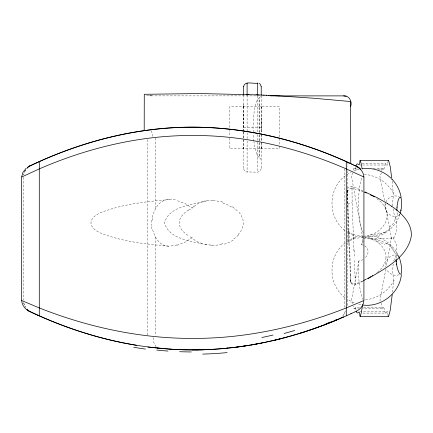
<?xml version="1.0" encoding="UTF-8"?>
<svg xmlns="http://www.w3.org/2000/svg" width="433" height="433" viewBox="0 0 433 433"><rect width="100%" height="100%" fill="white"/><g stroke="black" fill="none" stroke-linecap="round" stroke-linejoin="round"><path stroke-width="0.32" stroke-dasharray="2.17 1.62" d="M243.584 127.638L243.584 111.427M243.584 104.31L243.584 108.174A5.472 5.472 0 0 1 243.849 106.464M259.113 132.303L259.113 97.972L260.65 96.581L261.083 95.639M261.223 123.529L261.223 131.729M261.223 122.869L261.223 118.285M347.158 191.272L347.158 192.241M259.096 142.863L259.118 157.363L260.65 158.689L261.223 160.611M259.102 140.736L259.113 134.842M259.41 132.563L259.129 97.896L257.305 99.834L254.994 106.491L253.478 116.629L253.002 127.638L253.213 132.796M259.399 134.869L259.356 141.483M347.158 191.202L347.196 190.049L347.418 192.1M259.351 142.408L259.129 157.374L258.019 156.486L256.839 154.538L254.756 147.658L253.954 141.835M359.374 260.882L358.881 260.98L358.648 264.536A34.846 10.094 90 0 0 363.152 299.663M350.768 280.059L350.725 281.748L350.535 280.086A30.407 0.557 87.8 0 0 348.781 242.724L348.321 230.692A28.822 0.525 87.8 0 0 347.169 192.912L347.244 192.008M393.803 260.845A14.706 4.26 -90 0 1 395.941 256.152L396.807 245.608L393.646 238.415A27.75 8.038 90 0 0 392.996 237.387L392.006 236.737A2.815 0.817 90 0 0 391.757 237.019L391.318 238.415A14.376 4.168 90 0 0 391.167 239.146L386.442 265.889M385.186 204.154C382.756 211.753 393.77 220.332 399.627 214.611M392.504 292.237L393.716 279.496A14.706 4.26 -90 0 1 393.196 264.076M355.991 167.106L355.623 169.032L353.988 168.183A2.614 0.758 -90 0 0 353.696 168.556L353.187 170.515A12.546 3.637 90 0 0 353.111 170.927M151.642 220.235L151.642 225.561M352.846 172.794L352.549 173.996L351.504 174.921L351.553 176.875L362.719 237.685A14.376 4.168 -90 0 0 362.87 238.415L362.708 239.2A31.111 9.012 90 0 0 362.524 240.191L361.728 244.829A34.846 10.094 90 0 1 363.211 240.883M381.294 172.794L380.991 173.996L379.952 174.921L379.925 176.383L384.52 200.452M388.055 161.341L387.578 165.016L359.796 165.016M358.881 260.98L351.477 300.448L351.504 301.909L352.549 302.835L352.846 304.036M385.841 269.191L380.104 299.371L379.952 301.909M261.223 168.626L260.19 171.122L257.695 172.182L245.809 171.906L244.613 171.122L243.584 168.626M381.635 170.515L382.144 168.556A2.614 0.758 90 0 1 382.436 168.183C386.128 171.885 383.086 159.983 387.578 165.016M362.87 238.415L363.195 237.262M152.194 217.398C154.516 209.036 159.317 199.093 169.568 199.624M393.115 208.906A14.706 4.26 90 0 0 395.849 217.409L394.127 221.869L391.713 225.923M395.567 218.313L395.93 218.313L396.817 231.087L393.646 238.415L363.531 238.415M399.897 214.248C396.422 225.019 387.367 233.744 376.477 236.824L357.046 236.824L352.624 235.216L347.147 232.158M344.565 313.064L343.764 314.639M385.765 202.233C387.784 197.129 394.122 194.498 399.161 196.669M383.936 264.915L381.63 268.195L378.009 271.729M364.905 237.923L365.847 236.824A34.846 10.094 -90 0 1 364.884 235.698M390.095 227.942L387.508 230.475L385.013 232.175M238.096 234.729L240.954 230.968L242.745 226.822A14.717 14.706 -89.9 0 0 243.254 223.888L243.249 221.907A14.717 14.695 87.6 0 0 242.734 218.974L240.954 214.828L238.096 211.066M192.782 207.331L192.084 208.013L185.113 203.634L176.945 200.544M347.412 164.091L348.489 163.452M345.285 175.798C327.575 188.658 327.581 217.972 345.296 230.821M345.285 242.837C327.575 255.697 327.581 285.006 345.296 297.861M377.625 272.043L376.845 272.655M347.136 174.461L351.066 172.139M347.136 241.5L352.614 238.442L357.046 236.824M188.62 209.973C184.507 212.592 180.323 216.202 179.365 221.252A8.249 6.955 -90 0 0 179.365 224.543C180.382 229.826 184.859 233.511 189.194 236.18M385.381 231.969L380.656 234.091M384.959 232.202L376.212 235.465L368.061 236.824M362.876 281.228L355.753 284.817C352.608 286.289 350.178 282.982 350.535 280.086A3.897 3.459 51.5 0 0 355.666 283.756M362.632 280.995L355.71 283.978M354.194 170.748L359.109 169.26M363.184 237.593C358.529 237.95 351.32 237.885 348.781 242.724A83.991 1.532 87.8 0 1 348.343 231.341M399.221 274.717C394.311 276.552 388.401 273.797 386.469 268.958M222.946 243.649L221.539 244.044M388.055 315.489L387.578 311.814L385.917 313.086L362.102 313.086M176.945 245.251L185.113 242.161L192.084 237.782L192.782 238.464A26.483 23.669 -71.6 0 0 193.919 239.536A31.219 27.826 -48.6 0 0 203.423 243.866M206.99 200.82C192.977 204.695 169.016 205.832 164.497 222.898C169.016 239.963 192.977 241.1 206.99 244.975M359.504 307.755L355.428 307.771L353.988 308.648A2.614 0.758 -90 0 1 353.696 308.274L353.187 306.315M385.917 313.086C383.47 312.388 385.614 305.882 382.436 308.648L362.589 308.648M226.822 347.472L228.159 347.342M168.94 199.645C147.626 201.426 126.084 203.743 105.766 210.779C86.048 216.863 86.048 228.933 105.766 235.011C126.084 242.052 147.626 244.369 168.94 246.15L169.568 246.171M146.598 95.336L148.99 95.742M151.258 95.882L265.294 95.882M243.73 127.638L261.077 127.638M362.102 163.744L385.917 163.744M353.988 168.183L357.295 168.183M373.17 168.183L382.436 168.183M355.536 169.076L358.843 169.076M378.025 169.076L383.979 169.076M363.471 307.755L383.979 307.755M353.988 308.648L358.616 308.648M359.796 311.814L387.578 311.814M150.094 95.845L151.626 95.882M151.426 95.882L147.68 95.563M168.94 246.15C159.003 246.285 154.484 236.564 152.194 228.397M364.873 237.69C374.583 238.415 384.547 245.224 385.911 255.394A19.214 17.141 1 0 1 386.014 257.467M370.783 238.415L380.786 240.77L388.845 244.645M350.411 188.517A4.141 3.448 -55.5 0 1 352.024 188.377L357.149 189.562L362.978 191.586M360.803 304.729L357.458 303.977M221.539 201.751L222.946 202.146M377.23 239.687L377.933 239.877M376.477 236.824C386.62 239.714 395.242 247.47 399.112 257.294M363.022 191.137C357.366 188.436 345.696 181.627 347.169 192.912A4.103 3.35 -56.3 0 1 350.416 188.62M354.205 302.905L347.147 299.198M355.536 307.755L356.04 310.093M386.241 243.119L389.202 244.894M232.597 206.541L232.9 206.736M376.845 198.671L381.354 202.319L384.834 206.714A19.501 17.742 -4.9 0 1 387.134 214.34C387.481 222.833 381.219 230.318 373.841 233.609A31.533 29.217 74.3 0 1 364.873 235.947M397.905 255.264C391.34 252.953 384.201 260.374 385.89 267.037M390.09 245.635L391.075 246.658M156.064 346.849L153.948 342.844L153.033 337.199M150.998 130.75L152.394 133.369L153.006 136.98M391.643 247.34L392.184 248.039M398.116 255.508L398.853 256.731M392.807 248.921L393.159 249.462M394.149 251.156L394.55 251.93M348.321 230.692L348.511 231.276M381.072 303.008L381.386 304.724A12.546 3.637 90 0 0 381.635 306.315L382.144 308.274A2.614 0.758 -90 0 0 382.436 308.648M350.687 281.683L351.141 283.328M384.997 203.034L391.167 237.685A14.376 4.168 -90 0 0 391.318 238.415M253.862 141.19L253.235 133.44M392.125 181.238L393.451 195.462A14.706 4.26 90 0 0 392.855 205.821M395.849 217.409L395.93 218.313M347.455 192.663L347.472 192.966M355.141 277.526L354.313 260.574M347.531 193.941L350.692 275.41M353.929 251.108L352.153 202.866L351.986 186.612L352.018 187.494M353.371 239.092L353.225 235.363M348.067 216.982L348.094 217.88M347.169 192.912L347.163 192.501M352.024 187.998L352.024 188.382M347.282 170.689L347.282 306.196M344.733 168.859L344.733 307.284M279.236 136.898L279.236 106.464L229.842 106.464L229.842 135.572M279.236 138.219L279.236 144.833M279.236 146.159L279.236 148.806L229.842 148.806L229.842 138.219M261.364 106.464L261.364 133.348M261.364 134.019L261.364 141.412M261.364 142.084L261.364 148.806M261.223 95.677L261.223 134.56M261.223 134.766L261.223 142.82M261.223 143.199L261.223 168.654M257.695 95.688L257.695 133.927M257.695 134.511L257.695 172.182M247.108 95.173L247.108 130.863M247.108 132.704L247.108 139.599M247.108 140.909L247.108 172.182M243.584 94.984L243.584 131.41M243.584 132.043L243.584 168.654M243.46 106.464L243.46 131.334M243.46 132.005L243.46 148.806M155.507 138.04L155.507 208.858M155.507 236.938L155.507 335.321M147.572 139.632L147.572 335.131M23.674 177.346L23.674 300.101M261.218 147.096A5.472 5.472 0 0 1 260.953 148.806M243.849 148.806A5.472 5.472 0 0 1 243.584 147.096M260.953 106.464A5.472 5.472 0 0 1 261.218 108.174M192.057 237.863A57.037 47.495 87.5 0 1 189.156 236.277M25.612 169.974A13.25 11.729 -90 0 0 25.504 170.147A13.304 11.815 89.5 0 1 25.59 169.942M345.29 310.824A11.079 9.71 89.8 0 1 344.544 312.989M343.748 314.629A11.723 10.268 -89.9 0 1 342.292 316.669M346.833 166.7A14.506 2.955 -77.6 0 1 347.244 165.947M169.482 199.402A48.003 28.41 56.3 0 1 176.875 200.225M188.669 210.092A55.635 46.158 -86.5 0 1 192.122 208.127M177.027 244.899A48.003 28.037 -54.9 0 1 169.655 245.955M152.421 220.44A17.017 10.798 -87.2 0 1 152.919 217.788M151.561 228.738A17.017 12.297 89.6 0 1 150.933 225.745M192.82 207.38A26.483 23.561 74.4 0 1 193.984 206.346M194.081 206.476A31.219 27.961 69.8 0 1 203.229 201.34M203.234 201.383A36.004 31.977 46.7 0 1 210.747 200.225M210.779 200.457A37.909 33.13 41.4 0 1 213.025 200.457M213.041 200.652A38.938 33.898 40.7 0 1 221.512 201.93M222.768 203.012A36.453 32.459 43.9 0 1 232.142 207.342M232.683 207.093A28.903 27.479 54.8 0 1 237.809 211.353M238.421 235.049A28.903 28.307 -64.5 0 1 233.095 239.379M233.122 240.191A36.453 34.353 -52.9 0 1 223.114 244.499M221.561 244.217A38.938 34.212 -42.1 0 1 213.014 245.446M213.031 245.251A37.909 33.054 -40.9 0 1 210.795 245.262M210.833 245.002A36.004 31.517 -41.8 0 1 203.386 244.023M348.083 204.593A3.529 1.586 -2.7 0 1 352.153 202.866M354.373 256.152A73.848 0.931 87.8 0 1 354.064 248.493M355.563 285.001A24.67 0.909 88.4 0 1 355.136 280.644M355.114 276.904A16.703 0.352 87.2 0 1 355.157 278.105M350.692 275.383A21.726 0.395 87.8 0 1 350.768 280.113M364.754 245.847A9.732 7.913 -25 0 1 364.835 258.203M363.07 259.502A9.732 7.913 -25 0 1 359.379 260.942M361.75 244.769A9.732 7.913 -25 0 1 363.184 245.127M394.182 280.075A34.018 31.187 -36.5 0 1 364.64 299.836M364.25 174.38A33.812 30.997 35.8 0 1 394.095 194.525M370.713 239.108A28.372 14.165 8.4 0 1 376.867 240.304M376.975 241.565A30.543 17.076 7.9 0 1 384.677 244.331M388.764 244.364A3.718 1.434 45.5 0 1 390.198 245.462M390.847 246.756A11.843 6.289 40.9 0 1 391.405 247.411M391.73 248.239A22.207 16.827 31.2 0 1 392.347 249.094M392.785 249.646A28.789 25.287 14.1 0 1 393.792 251.302M394.463 251.974A32.594 30.099 -12.9 0 1 396.168 255.957M364.824 237.825A16.026 4.644 -90 0 1 364.9 237.95M363.152 232.629A34.846 10.094 -90 0 1 358.935 193.286L358.952 193.107A34.846 10.094 90 0 1 362.058 176.778M367.644 237.116A8.265 3.513 -4.1 0 1 370.291 238.21M379.589 232.894A26.586 12.985 -9.6 0 1 368.25 235.254M390.999 225.528A28.811 24.535 -11.4 0 1 389.359 227.444M386.009 257.467A19.377 17.114 -4.9 0 1 383.762 264.839M363.081 236.034A31.533 29.217 74.3 0 1 353.22 234.405M353.166 234.394A4.454 1.413 25.5 0 1 350.037 232.7M349.539 232.499A4.671 1.689 25.1 0 1 348.267 230.675M399.767 214.319A9.369 2.197 -84.3 0 1 396.947 211.591M396.06 258.571A9.797 2.225 79.7 0 1 398.723 256.477M23.723 302.58A10.755 9.521 90 0 0 25.574 307.273A11.22 9.937 90 0 1 23.723 302.591M25.579 170.212A10.684 9.461 -90 0 0 23.739 174.797A10.603 9.385 90 0 1 25.579 170.218"/><path stroke-width="0.65" d="M26.115 168.269L22.808 172.599L21.655 177.027L21.65 300.518C21.931 304.967 24.843 308.918 28.713 310.997M356.581 166.386C360.592 168.334 363.72 172.502 363.915 177.032L363.915 300.518C363.725 304.935 360.705 308.983 356.857 310.991M349.583 163.106L350.741 163.642L350.654 106.648C352.316 101.668 349.382 95.395 343.64 95.882M350.654 106.648L350.768 101.549L313.822 98.242L278.473 95.899M397.001 207.315L397.023 207.034M392.238 294.597L390.203 310.315L388.628 316.339L359.937 316.328C359.379 307.181 357.956 316.534 356.235 311.224M362.524 305.038L361.263 313.021L360.18 316.339M401.396 274.609C399.583 293.173 380.948 307.722 362.497 304.978M356.094 166.359C357.382 159.604 359.574 169.86 359.937 160.502L388.628 160.491L390.203 166.516L391.908 179.392M401.007 209.989L400.861 210.719M243.584 86.654C244.764 80.273 253.381 84.267 257.695 83.114M388.195 160.838L388.628 160.491M340.435 318.271C294.727 338.211 245.029 349.577 195.077 349.907M372.288 275.789L372.716 275.518M370.708 276.741L371.07 276.53M369.993 277.158L370.35 276.952M368.212 278.538C385.007 268.53 407.042 257.7 411.242 236.564C412.541 223.412 401.64 213.171 391.751 206.335M369.273 277.575L369.63 277.369M368.548 277.975L368.911 277.775M367.817 278.376L368.185 278.175M367.092 278.765L367.455 278.571M365.993 279.339L366.361 279.15M365.631 279.529L365.171 279.761M364.938 279.875L364.478 280.108M364.018 280.335L363.558 280.557M21.883 176.918L39.289 168.897C75.905 153.017 114.696 141.948 154.408 137.532A353.398 353.398 0 0 1 231.157 137.532C270.869 141.948 309.66 153.017 346.276 168.897L363.909 177.027M28.719 166.51L30.234 165.79M29.92 165.936L32.042 164.935M30.51 165.66L31.338 165.265M355.076 311.836L356.316 311.251M356.402 311.213L356.749 311.046M31.566 165.157L33.097 164.443M32.296 164.816L35.003 163.555M354.881 311.928L351.028 313.714M33.373 164.313C68.555 147.897 105.977 136.005 144.47 130.593M35.16 163.485L35.955 163.122M36.118 163.046L36.767 162.748M350.557 313.925L349.583 314.369M350.811 313.811L351.147 313.66M37.097 162.597L37.768 162.294M349.209 314.537L346.276 315.852C298.061 337.258 245.668 349.907 192.782 349.913C139.897 349.907 87.504 337.258 39.289 315.852L38.104 315.327M38.104 162.142L38.954 161.758M39.122 161.682L39.289 161.606C87.45 139.994 139.859 127.188 192.782 127.183C245.706 127.188 298.115 139.994 346.276 161.606L346.276 315.836M363.384 300.751L346.276 307.933C309.395 322.52 270.647 332.528 231.157 336.533A387.351 387.351 0 0 1 154.408 336.533C114.918 332.522 76.17 322.52 39.289 307.933L21.758 300.567M343.921 316.891L341.718 317.844M337.843 319.494L338.346 319.278M335.77 320.355L336.3 320.139M334.677 320.804L331.305 322.174M330.163 322.628L330.747 322.396M329.573 322.861L327.153 323.808M326.542 324.046L325.297 324.528M324.03 325.01L324.663 324.766M322.753 325.492L323.391 325.248M321.459 325.973L322.109 325.735M320.81 326.217L319.494 326.704M318.163 327.186L318.829 326.942M316.826 327.667L317.497 327.429M315.473 328.149L316.15 327.911M314.109 328.631L314.791 328.393M312.734 329.112L313.427 328.869M312.047 329.351L308.561 330.536M307.154 331.001L307.858 330.769M305.736 331.467L306.445 331.234M305.027 331.7L303.955 332.046M303.241 332.273L302.884 332.387M301.092 332.955L301.449 332.842M300.729 333.064L299.652 333.405M298.564 333.735L298.927 333.627M286.505 337.215L286.873 337.112M285.028 337.61L285.764 337.415M283.918 337.902L284.66 337.708M280.957 338.671L277.997 339.418M277.255 339.596L275.02 340.138M262.734 342.839L263.107 342.763M260.866 343.212L261.613 343.066M257.137 343.926L254.902 344.332M253.413 344.598L254.155 344.468M252.666 344.728L251.172 344.982M248.196 345.474L242.231 346.378M144.378 130.604C212.966 120.488 283.718 133.088 346.524 161.72M238.507 346.893L239.249 346.79M237.76 346.99L236.277 347.179M235.53 347.271L233.3 347.537M232.559 347.623L232.927 347.58M231.444 347.753L231.817 347.71M227.363 348.186L227.731 348.148M362.481 168.675C372.699 167.36 383.389 170.889 390.82 178.028M144.2 130.631L144.276 94.297L199.727 93.56L256.558 94.849M203.802 349.74L200.154 349.832M199.429 349.848L185.227 349.832L170.862 349.22M193.632 349.913L194.352 349.907M270.484 95.882L343.71 95.882L346.081 96.196M192.187 349.913L192.907 349.913M246.431 94.47L248.964 94.556M179.311 349.647L180.02 349.675M256.13 94.832L259.08 94.951M178.602 349.62L177.189 349.561M258.658 94.935L264.103 95.173M263.681 95.157L266.604 95.292M266.181 95.271L269.088 95.412M175.776 349.496L176.48 349.528M268.666 95.39L271.556 95.536M271.139 95.514L274.019 95.661M175.073 349.458L174.369 349.42M273.602 95.639L276.46 95.79M276.048 95.769L278.884 95.92M174.017 349.404L173.314 349.366M388.628 316.339L388.195 315.993M172.962 349.344L172.264 349.301M171.912 349.285L169.817 349.15M170.515 349.198L147.902 347.001M136.395 345.317L126.187 343.499M125.884 343.445C95.103 337.496 65.156 327.554 36.605 314.65M364.591 192.241L365.149 192.479M365.706 192.717L366.269 192.966M37.433 315.024L37.768 315.175M346.811 161.85L347.293 162.066M346.438 161.682L346.909 161.893M37.265 314.948L32.426 312.74M347.515 162.164L347.943 162.359M347.169 162.007L347.683 162.24M35.955 314.358L36.275 314.504M348.072 162.418L349.334 162.992M347.84 162.31L348.143 162.451M35.317 314.066L35.636 314.212M35.003 313.925L34.543 313.714M349.187 162.927L349.615 163.122M33.942 313.438L34.239 313.573M33.233 313.113L33.514 313.243M351.028 163.771L351.85 164.15M350.676 163.609L351.109 163.809M32.957 312.983L30.321 311.755M351.823 164.139L352.197 164.313M352.045 164.242L353.723 165.027M31.452 312.285L31.122 312.128M30.905 312.031L29.92 311.565A10.852 9.607 90 0 1 27.062 309.362A11.041 9.775 -90 0 0 29.909 311.592M354.118 165.217L353.664 165M29.677 311.451L29.98 311.598M354.854 165.563L354.237 165.271M353.988 165.152L354.459 165.374M364.862 191.889L376.991 197.616L387.324 203.434M372.153 195.711L374.561 196.847M29.368 311.305L29.698 311.462M29.412 311.327L28.968 311.116M354.914 165.59L355.553 165.893M354.697 165.487L355.147 165.704M355.498 165.866L356.603 166.396M370.469 194.953L370.886 195.169M371.303 195.386L371.714 195.602M387.291 203.413L391.784 206.352M258.994 83.363L260.19 84.148L261.223 86.643M392.033 179.24C396.763 184.204 399.973 190.58 401.142 197.334M360.18 160.491L361.263 163.809L362.129 169.016M396.617 264.601L396.498 263.886M396.211 261.684L396.173 261.278M261.223 86.616L261.223 94.995M257.695 83.087L257.695 95.249M247.108 83.087L247.108 94.659M243.584 86.616L243.584 94.41M39.289 161.623L39.289 315.836M330.585 321.952A66.758 0.909 -22.7 0 1 325.713 324.046M337.372 319.294A64.512 2.441 -20.7 0 1 334.98 320.296M360.705 169.53A14.484 14.484 0 0 0 360.256 169.038A12.259 12.259 0 0 0 356.873 166.494A11.994 11.994 0 0 1 360.234 169.059A14.473 14.473 0 0 1 360.721 169.547M294.716 330.466A135.637 40.588 -12.7 0 1 284.064 333.48M273.039 335.039A182.758 84.289 -11 0 1 261.835 337.496M227.109 352.592A203.867 119.194 -10.3 0 1 202.687 354.086M191.321 351.953A195.575 99.742 -8.9 0 1 179.657 351.693M168.004 351.076A197.632 90.362 -7.4 0 1 156.784 350.075M158.429 348.224A5.851 4.195 -90 0 1 157.471 347.926M341.296 317.649A11.723 10.268 -89.9 0 1 340.452 318.304M145.445 349.074A207.185 83.813 -5.5 0 1 133.754 347.261M396.909 210.654A9.369 2.197 -84.3 0 1 398.847 198.644A9.369 2.197 -84.3 0 1 401.559 200.809A9.369 2.197 -84.3 0 1 400.179 213.263M398.982 257.002A9.797 2.225 79.7 0 1 401.656 270.257A9.797 2.225 79.7 0 1 398.961 272.492A9.797 2.225 79.7 0 1 396.065 259.416M29.915 165.92A11.02 9.753 -90 0 0 26.998 168.204A11.004 9.764 89.4 0 1 29.909 165.904"/></g></svg>
